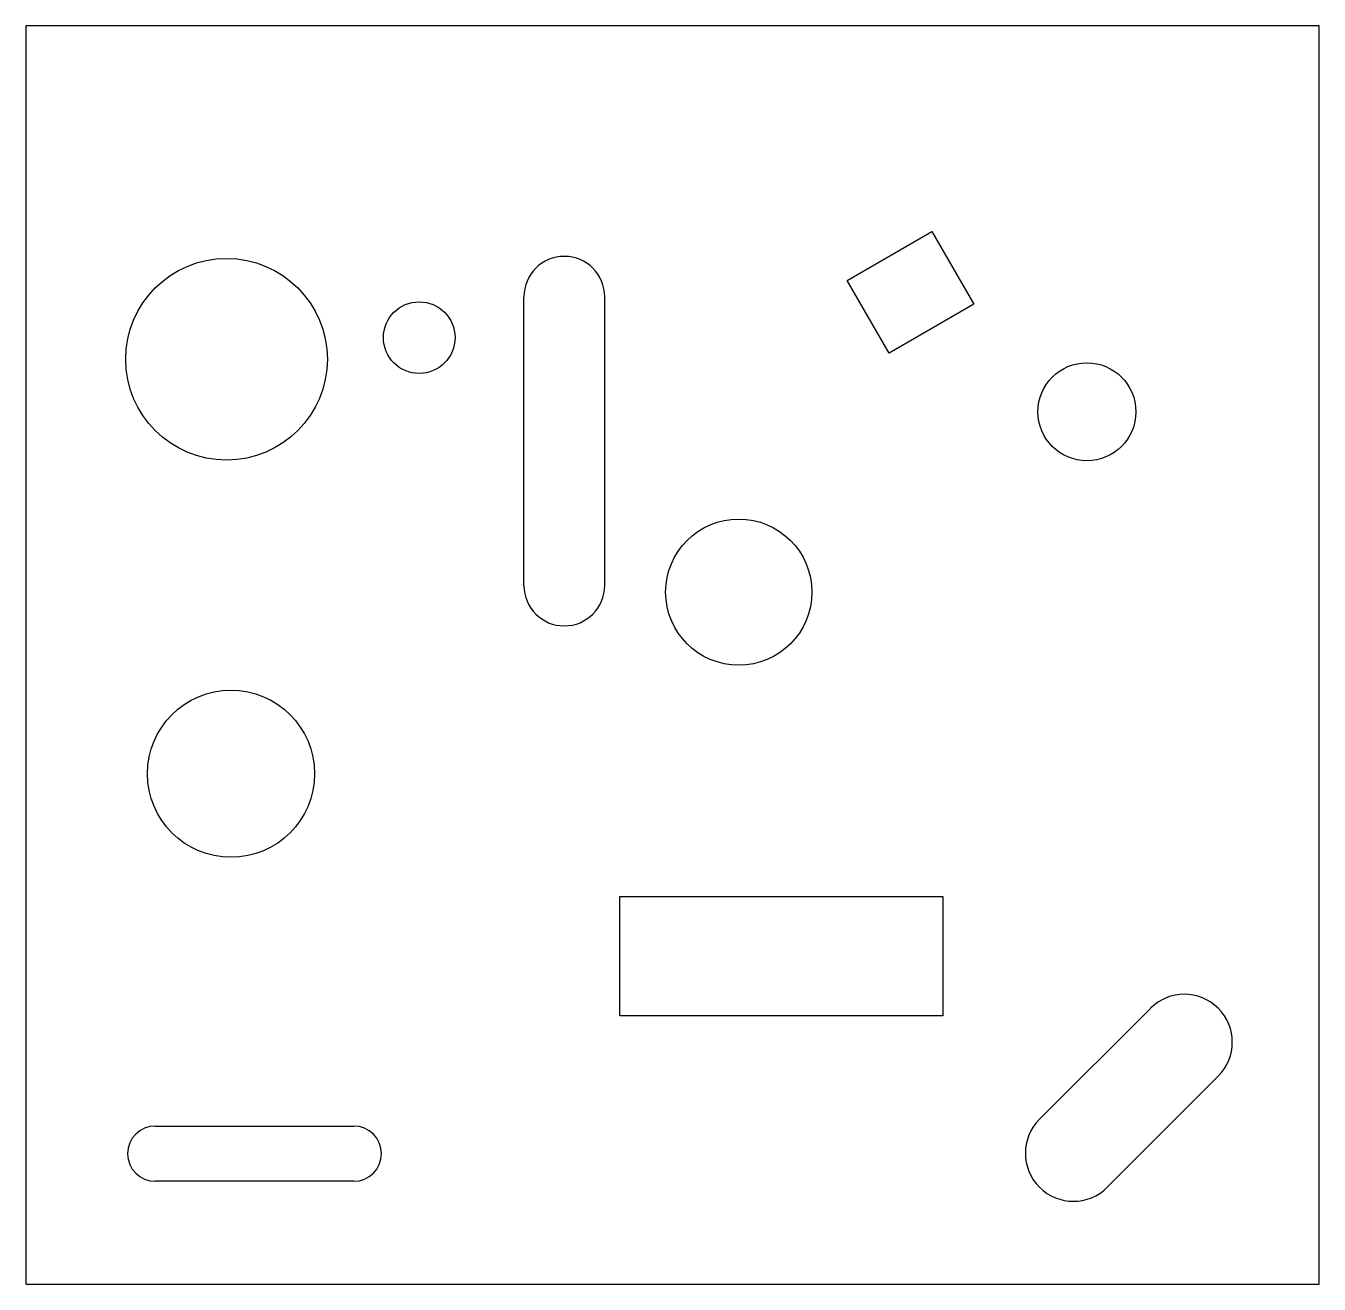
# Model space of a CAD drawing. Header units: millimetres. Extents: x 0 to 155, y 0 to 151.
import ezdxf

# ---------------------------------------------------------------- set-up
doc = ezdxf.new("R2010")
doc.units = ezdxf.units.MM
doc.layers.add('CUT', color=7, linetype='Continuous')

msp = doc.modelspace()

# ---------------------------------------------------------------- linework, layer by layer
at = {"layer": 'CUT'}
for p, q in [((154.94, 150.75), (0, 150.75)), ((0, 150.75), (0, 0)), ((154.94, 0), (154.94, 150.75)), ((98.4, 120.25), (108.55, 126.11)), ((108.55, 126.11), (113.58, 117.4)), ((103.43, 111.54), (98.4, 120.25)), ((59.67, 83.71), (59.67, 118.29)), ((69.34, 118.29), (69.34, 83.71)), ((113.58, 117.4), (103.43, 111.54)), ((71.17, 32.14), (71.17, 46.43)), ((71.17, 46.43), (109.87, 46.43)), ((109.87, 46.43), (109.87, 32.14)), ((121.43, 19.75), (134.72, 33.04)), ((109.87, 32.14), (71.17, 32.14)), ((142.86, 24.91), (129.56, 11.62)), ((15.5, 18.94), (39.29, 18.94)), ((39.29, 12.32), (15.5, 12.32)), ((0, 0), (154.94, 0))]:
    msp.add_line(p, q, dxfattribs=at)
for centre, radius in [((24.04, 110.81), 12.08), ((47.13, 113.4), 4.29), ((127.12, 104.52), 5.87), ((85.41, 82.91), 8.76), ((24.58, 61.15), 10.01)]:
    msp.add_circle(centre, radius, dxfattribs=at)
for centre, radius, start, end in [((64.51, 118.29), 4.84, 0, 180), ((64.51, 83.71), 4.84, 180, 0), ((138.79, 28.98), 5.75, -45, 135), ((15.5, 15.63), 3.31, 90, -90), ((39.29, 15.63), 3.31, -90, 90), ((125.5, 15.68), 5.75, 135, -45)]:
    msp.add_arc(centre, radius, start, end, dxfattribs=at)

doc.saveas('drawing.dxf')
